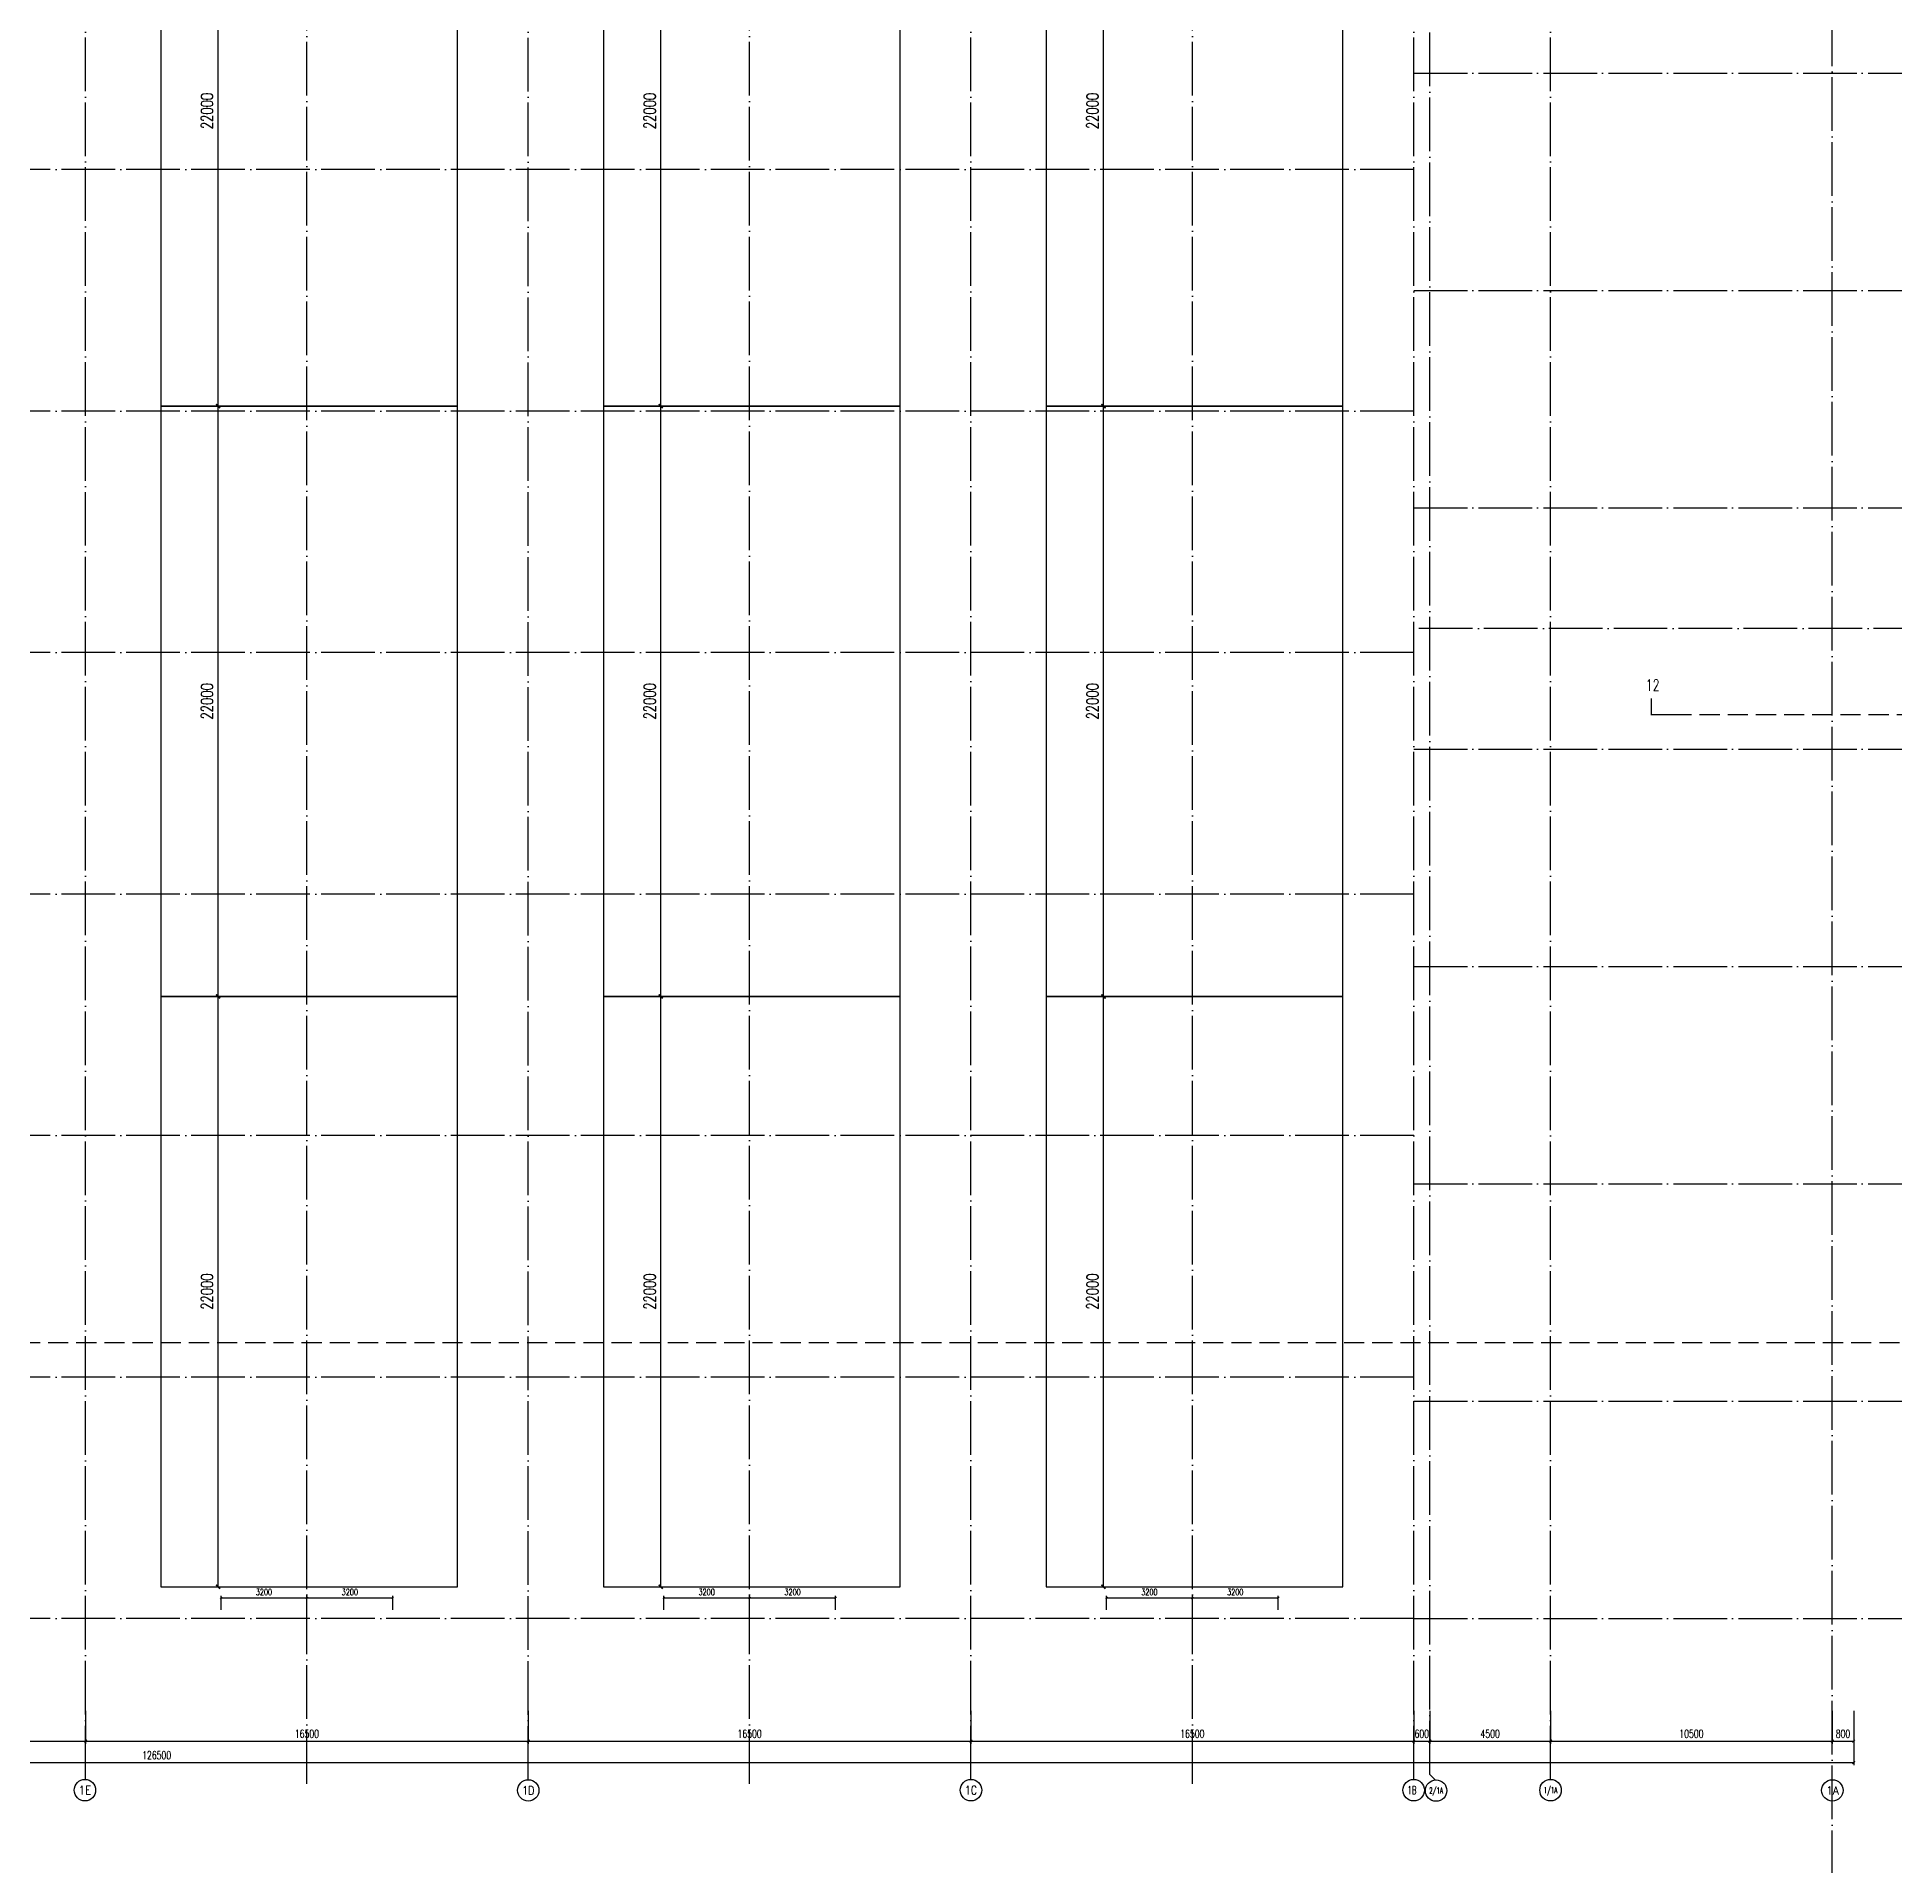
# Model space of a CAD drawing. Extents: x -1313754 to 847533, y 489853 to 941203.
# Drawn here: x -695757 to -626522, y 732606 to 800756 of the extents above; entities that cross this region are included whole.
import ezdxf
from ezdxf.enums import TextEntityAlignment as Align

# ---------------------------------------------------------------- set-up
doc = ezdxf.new("R2010")
doc.units = 0
doc.header["$LTSCALE"] = 1000
doc.header["$MEASUREMENT"] = 0
doc.linetypes.add('DASH', pattern=[0.35, 0.25, -0.1])
doc.linetypes.add('DOTE', pattern=[2.42, 2, -0.2, 0.02, -0.2])
doc.layers.get('Defpoints').update_dxf_attribs({"color": 210})
for name, color, linetype in [('A-AXIS-D', 1, 'Continuous'), ('A-AXIS-DOTE', 14, 'DOTE'), ('A-AXIS-DP', 126, 'Continuous'), ('A-SFCE', 30, 'Continuous'), ('AS-WALL', 40, 'Continuous'), ('DIM_SYMB', 3, 'Continuous'), ('PUB_TEXT', 7, 'Continuous')]:
    doc.layers.add(name, color=color, linetype=linetype)
doc.styles.add('_TCH_AXIS', font='COMPLEX', dxfattribs={"bigfont": 'GBCBIG'})
doc.styles.add('_TCH_DIM_T3', font='SIMPLEX', dxfattribs={"width": 0.705882, "bigfont": 'GBCBIG'})
doc.styles.add('_TCH_LABEL', font='COMPLEX', dxfattribs={"bigfont": 'GBCBIG'})
doc.dimstyles.new('_TCH_ARCH&&100', dxfattribs={"dimtxt": 297.5, "dimasz": 100, "dimexe": 100, "dimexo": 100, "dimgap": 126.25, "dimtad": 1, "dimdec": 0, "dimzin": 0, "dimdsep": 46, "dimtxsty": '_TCH_DIM_T3', "dimblk": 'ARCHTICK', "dimcen": 0.09, "dimclrt": 7, "dimazin": 2, "dimtfac": 1, "dimtdec": 0, "dimtix": 1, "dimtmove": 2, "dimatfit": 3, "dimfxl": 0, "dimtolj": 1, "dimtzin": 0, "dimarcsym": 0})
doc.dimstyles.new('_TCH_ARCH&&150', dxfattribs={"dimtxt": 446.25, "dimasz": 150, "dimexe": 150, "dimexo": 150, "dimgap": 189.375, "dimtad": 1, "dimdec": 0, "dimzin": 0, "dimdsep": 46, "dimtxsty": '_TCH_DIM_T3', "dimblk": 'ARCHTICK', "dimcen": 0.09, "dimclrt": 7, "dimazin": 2, "dimtfac": 1, "dimtdec": 0, "dimtix": 1, "dimtmove": 2, "dimatfit": 3, "dimfxl": 0, "dimtolj": 1, "dimtzin": 0, "dimarcsym": 0})
doc.dimstyles.new('_TCH_ARCH&&80', dxfattribs={"dimtxt": 238, "dimasz": 80, "dimexe": 80, "dimexo": 80, "dimgap": 101, "dimtad": 1, "dimdec": 0, "dimzin": 0, "dimdsep": 46, "dimtxsty": '_TCH_DIM_T3', "dimblk": 'ARCHTICK', "dimcen": 0.09, "dimclrt": 7, "dimazin": 2, "dimtfac": 1, "dimtdec": 0, "dimtix": 1, "dimtmove": 2, "dimatfit": 3, "dimfxl": 0, "dimtolj": 1, "dimtzin": 0, "dimarcsym": 0})

# ---------------------------------------------------------------- blocks, each defined once
blk = doc.blocks.new('_ArchTick')
at = {"color": 0, "linetype": 'ByBlock', "const_width": 0.4}
blk.add_lwpolyline([(-0.5, -0.5), (0.5, 0.5)], dxfattribs=at)
blk = doc.blocks.new('*D1375')
at = {"layer": 'A-AXIS-D', "color": 0, "lineweight": -2}
for p, q in [((10282, -66440), (10282, -67667)), ((26782, -66440), (26782, -67667)), ((10282, -67567), (26782, -67567))]:
    blk.add_line(p, q, dxfattribs=at)
at = {"layer": 'Defpoints', "color": 0}
for p in [(10282, -66340), (26782, -66340), (26782, -67567)]:
    blk.add_point(p, dxfattribs=at)
at = {"layer": 'A-AXIS-D', "color": 0, "lineweight": -2, "xscale": 100, "yscale": 100, "zscale": 100, "rotation": 180}
blk.add_blockref('_ArchTick', (10282, -67567), dxfattribs=at)
at = {"layer": 'A-AXIS-D', "color": 0, "lineweight": -2, "xscale": 100, "yscale": 100, "zscale": 100}
blk.add_blockref('_ArchTick', (26782, -67567), dxfattribs=at)
at = {"layer": 'A-AXIS-D', "color": 7, "insert": (18532, -67292), "char_height": 297.5, "attachment_point": 5, "style": '_TCH_DIM_T3'}
blk.add_mtext('\\A1;16500', dxfattribs=at)
blk = doc.blocks.new('*D1376')
at = {"layer": 'A-AXIS-D', "color": 0, "lineweight": -2}
for p, q in [((26782, -66440), (26782, -67667)), ((43282, -66440), (43282, -67667)), ((26782, -67567), (43282, -67567))]:
    blk.add_line(p, q, dxfattribs=at)
at = {"layer": 'Defpoints', "color": 0}
for p in [(26782, -66340), (43282, -66340), (43282, -67567)]:
    blk.add_point(p, dxfattribs=at)
at = {"layer": 'A-AXIS-D', "color": 0, "lineweight": -2, "xscale": 100, "yscale": 100, "zscale": 100, "rotation": 180}
blk.add_blockref('_ArchTick', (26782, -67567), dxfattribs=at)
at = {"layer": 'A-AXIS-D', "color": 0, "lineweight": -2, "xscale": 100, "yscale": 100, "zscale": 100}
blk.add_blockref('_ArchTick', (43282, -67567), dxfattribs=at)
at = {"layer": 'A-AXIS-D', "color": 7, "insert": (35032, -67292), "char_height": 297.5, "attachment_point": 5, "style": '_TCH_DIM_T3'}
blk.add_mtext('\\A1;16500', dxfattribs=at)
blk = doc.blocks.new('*D1377')
at = {"layer": 'A-AXIS-D', "color": 0, "lineweight": -2}
for p, q in [((43282, -66440), (43282, -67667)), ((59782, -66440), (59782, -67667)), ((43282, -67567), (59782, -67567))]:
    blk.add_line(p, q, dxfattribs=at)
at = {"layer": 'Defpoints', "color": 0}
for p in [(43282, -66340), (59782, -66340), (59782, -67567)]:
    blk.add_point(p, dxfattribs=at)
at = {"layer": 'A-AXIS-D', "color": 0, "lineweight": -2, "xscale": 100, "yscale": 100, "zscale": 100, "rotation": 180}
blk.add_blockref('_ArchTick', (43282, -67567), dxfattribs=at)
at = {"layer": 'A-AXIS-D', "color": 0, "lineweight": -2, "xscale": 100, "yscale": 100, "zscale": 100}
blk.add_blockref('_ArchTick', (59782, -67567), dxfattribs=at)
at = {"layer": 'A-AXIS-D', "color": 7, "insert": (51532, -67292), "char_height": 297.5, "attachment_point": 5, "style": '_TCH_DIM_T3'}
blk.add_mtext('\\A1;16500', dxfattribs=at)
blk = doc.blocks.new('*D1378')
at = {"layer": 'A-AXIS-D', "color": 0, "lineweight": -2}
for p, q in [((59782, -66440), (59782, -67667)), ((76282, -66440), (76282, -67667)), ((59782, -67567), (76282, -67567))]:
    blk.add_line(p, q, dxfattribs=at)
at = {"layer": 'Defpoints', "color": 0}
for p in [(59782, -66340), (76282, -66340), (76282, -67567)]:
    blk.add_point(p, dxfattribs=at)
at = {"layer": 'A-AXIS-D', "color": 0, "lineweight": -2, "xscale": 100, "yscale": 100, "zscale": 100, "rotation": 180}
blk.add_blockref('_ArchTick', (59782, -67567), dxfattribs=at)
at = {"layer": 'A-AXIS-D', "color": 0, "lineweight": -2, "xscale": 100, "yscale": 100, "zscale": 100}
blk.add_blockref('_ArchTick', (76282, -67567), dxfattribs=at)
at = {"layer": 'A-AXIS-D', "color": 7, "insert": (68032, -67292), "char_height": 297.5, "attachment_point": 5, "style": '_TCH_DIM_T3'}
blk.add_mtext('\\A1;16500', dxfattribs=at)
blk = doc.blocks.new('*D1379')
at = {"layer": 'A-AXIS-D', "color": 0, "lineweight": -2}
for p, q in [((76282, -66440), (76282, -67667)), ((76882, -66440), (76882, -67667)), ((76282, -67567), (76882, -67567))]:
    blk.add_line(p, q, dxfattribs=at)
at = {"layer": 'Defpoints', "color": 0}
for p in [(76282, -66340), (76882, -66340), (76882, -67567)]:
    blk.add_point(p, dxfattribs=at)
at = {"layer": 'A-AXIS-D', "color": 0, "lineweight": -2, "xscale": 100, "yscale": 100, "zscale": 100, "rotation": 180}
blk.add_blockref('_ArchTick', (76282, -67567), dxfattribs=at)
at = {"layer": 'A-AXIS-D', "color": 0, "lineweight": -2, "xscale": 100, "yscale": 100, "zscale": 100}
blk.add_blockref('_ArchTick', (76882, -67567), dxfattribs=at)
at = {"layer": 'A-AXIS-D', "color": 7, "insert": (76582, -67292), "char_height": 297.5, "attachment_point": 5, "style": '_TCH_DIM_T3'}
blk.add_mtext('\\A1;600', dxfattribs=at)
blk = doc.blocks.new('*D1380')
at = {"layer": 'A-AXIS-D', "color": 0, "lineweight": -2}
for p, q in [((76882, -66440), (76882, -67667)), ((81382, -66440), (81382, -67667)), ((76882, -67567), (81382, -67567))]:
    blk.add_line(p, q, dxfattribs=at)
at = {"layer": 'Defpoints', "color": 0}
for p in [(76882, -66340), (81382, -66340), (81382, -67567)]:
    blk.add_point(p, dxfattribs=at)
at = {"layer": 'A-AXIS-D', "color": 0, "lineweight": -2, "xscale": 100, "yscale": 100, "zscale": 100, "rotation": 180}
blk.add_blockref('_ArchTick', (76882, -67567), dxfattribs=at)
at = {"layer": 'A-AXIS-D', "color": 0, "lineweight": -2, "xscale": 100, "yscale": 100, "zscale": 100}
blk.add_blockref('_ArchTick', (81382, -67567), dxfattribs=at)
at = {"layer": 'A-AXIS-D', "color": 7, "insert": (79132, -67292), "char_height": 297.5, "attachment_point": 5, "style": '_TCH_DIM_T3'}
blk.add_mtext('\\A1;4500', dxfattribs=at)
blk = doc.blocks.new('*D1381')
at = {"layer": 'A-AXIS-D', "color": 0, "lineweight": -2}
for p, q in [((81382, -66440), (81382, -67667)), ((91882, -66440), (91882, -67667)), ((81382, -67567), (91882, -67567))]:
    blk.add_line(p, q, dxfattribs=at)
at = {"layer": 'Defpoints', "color": 0}
for p in [(81382, -66340), (91882, -66340), (91882, -67567)]:
    blk.add_point(p, dxfattribs=at)
at = {"layer": 'A-AXIS-D', "color": 0, "lineweight": -2, "xscale": 100, "yscale": 100, "zscale": 100, "rotation": 180}
blk.add_blockref('_ArchTick', (81382, -67567), dxfattribs=at)
at = {"layer": 'A-AXIS-D', "color": 0, "lineweight": -2, "xscale": 100, "yscale": 100, "zscale": 100}
blk.add_blockref('_ArchTick', (91882, -67567), dxfattribs=at)
at = {"layer": 'A-AXIS-D', "color": 7, "insert": (86632, -67292), "char_height": 297.5, "attachment_point": 5, "style": '_TCH_DIM_T3'}
blk.add_mtext('\\A1;10500', dxfattribs=at)
blk = doc.blocks.new('*D1382')
at = {"layer": 'A-AXIS-D', "color": 0, "lineweight": -2}
for p, q in [((91882, -66440), (91882, -67667)), ((92682, -66440), (92682, -67667)), ((91882, -67567), (92682, -67567))]:
    blk.add_line(p, q, dxfattribs=at)
at = {"layer": 'Defpoints', "color": 0}
for p in [(91882, -66340), (92682, -66340), (92682, -67567)]:
    blk.add_point(p, dxfattribs=at)
at = {"layer": 'A-AXIS-D', "color": 0, "lineweight": -2, "xscale": 100, "yscale": 100, "zscale": 100, "rotation": 180}
blk.add_blockref('_ArchTick', (91882, -67567), dxfattribs=at)
at = {"layer": 'A-AXIS-D', "color": 0, "lineweight": -2, "xscale": 100, "yscale": 100, "zscale": 100}
blk.add_blockref('_ArchTick', (92682, -67567), dxfattribs=at)
at = {"layer": 'A-AXIS-D', "color": 7, "insert": (92282, -67292), "char_height": 297.5, "attachment_point": 5, "style": '_TCH_DIM_T3'}
blk.add_mtext('\\A1;800', dxfattribs=at)
blk = doc.blocks.new('*D1383')
at = {"layer": 'A-AXIS-D', "color": 0, "lineweight": -2}
for p, q in [((-33818, -66540), (-33818, -68467)), ((92682, -66540), (92682, -68467)), ((-33818, -68367), (92682, -68367))]:
    blk.add_line(p, q, dxfattribs=at)
at = {"layer": 'Defpoints', "color": 0}
for p in [(-33818, -66440), (92682, -66440), (92682, -68367)]:
    blk.add_point(p, dxfattribs=at)
at = {"layer": 'A-AXIS-D', "color": 0, "lineweight": -2, "xscale": 100, "yscale": 100, "zscale": 100, "rotation": 180}
blk.add_blockref('_ArchTick', (-33818, -68367), dxfattribs=at)
at = {"layer": 'A-AXIS-D', "color": 0, "lineweight": -2, "xscale": 100, "yscale": 100, "zscale": 100}
blk.add_blockref('_ArchTick', (92682, -68367), dxfattribs=at)
at = {"layer": 'A-AXIS-D', "color": 7, "insert": (29432, -68092), "char_height": 297.5, "attachment_point": 5, "style": '_TCH_DIM_T3'}
blk.add_mtext('\\A1;126500', dxfattribs=at)
blk = doc.blocks.new('*D1500')
at = {"layer": 'A-AXIS-DP', "color": 0, "lineweight": -2}
for p, q in [((68032, -62670), (68032, -62150)), ((68032, -62230), (71232, -62230)), ((71232, -62670), (71232, -62150))]:
    blk.add_line(p, q, dxfattribs=at)
at = {"layer": 'Defpoints', "color": 0}
for p in [(71232, -62230), (68032, -62750), (71232, -62750)]:
    blk.add_point(p, dxfattribs=at)
at = {"layer": 'A-AXIS-DP', "color": 0, "lineweight": -2, "xscale": 80, "yscale": 80, "zscale": 80, "rotation": 180}
blk.add_blockref('_ArchTick', (68032, -62230), dxfattribs=at)
at = {"layer": 'A-AXIS-DP', "color": 0, "lineweight": -2, "xscale": 80, "yscale": 80, "zscale": 80}
blk.add_blockref('_ArchTick', (71232, -62230), dxfattribs=at)
at = {"layer": 'A-AXIS-DP', "color": 7, "insert": (69632, -62010), "char_height": 238, "attachment_point": 5, "style": '_TCH_DIM_T3'}
blk.add_mtext('\\A1;3200', dxfattribs=at)
blk = doc.blocks.new('*D1501')
at = {"layer": 'A-AXIS-DP', "color": 0, "lineweight": -2}
for p, q in [((64832, -62670), (64832, -62150)), ((64832, -62230), (68032, -62230)), ((68032, -62670), (68032, -62150))]:
    blk.add_line(p, q, dxfattribs=at)
at = {"layer": 'Defpoints', "color": 0}
for p in [(68032, -62230), (64832, -62750), (68032, -62750)]:
    blk.add_point(p, dxfattribs=at)
at = {"layer": 'A-AXIS-DP', "color": 0, "lineweight": -2, "xscale": 80, "yscale": 80, "zscale": 80, "rotation": 180}
blk.add_blockref('_ArchTick', (64832, -62230), dxfattribs=at)
at = {"layer": 'A-AXIS-DP', "color": 0, "lineweight": -2, "xscale": 80, "yscale": 80, "zscale": 80}
blk.add_blockref('_ArchTick', (68032, -62230), dxfattribs=at)
at = {"layer": 'A-AXIS-DP', "color": 7, "insert": (66432, -62010), "char_height": 238, "attachment_point": 5, "style": '_TCH_DIM_T3'}
blk.add_mtext('\\A1;3200', dxfattribs=at)
blk = doc.blocks.new('*D1502')
at = {"layer": 'A-AXIS-DP', "color": 0, "lineweight": -2}
for p, q in [((51532, -62670), (51532, -62150)), ((51532, -62230), (54732, -62230)), ((54732, -62670), (54732, -62150))]:
    blk.add_line(p, q, dxfattribs=at)
at = {"layer": 'Defpoints', "color": 0}
for p in [(54732, -62230), (51532, -62750), (54732, -62750)]:
    blk.add_point(p, dxfattribs=at)
at = {"layer": 'A-AXIS-DP', "color": 0, "lineweight": -2, "xscale": 80, "yscale": 80, "zscale": 80, "rotation": 180}
blk.add_blockref('_ArchTick', (51532, -62230), dxfattribs=at)
at = {"layer": 'A-AXIS-DP', "color": 0, "lineweight": -2, "xscale": 80, "yscale": 80, "zscale": 80}
blk.add_blockref('_ArchTick', (54732, -62230), dxfattribs=at)
at = {"layer": 'A-AXIS-DP', "color": 7, "insert": (53132, -62010), "char_height": 238, "attachment_point": 5, "style": '_TCH_DIM_T3'}
blk.add_mtext('\\A1;3200', dxfattribs=at)
blk = doc.blocks.new('*D1503')
at = {"layer": 'A-AXIS-DP', "color": 0, "lineweight": -2}
for p, q in [((48332, -62670), (48332, -62150)), ((48332, -62230), (51532, -62230)), ((51532, -62670), (51532, -62150))]:
    blk.add_line(p, q, dxfattribs=at)
at = {"layer": 'Defpoints', "color": 0}
for p in [(51532, -62230), (48332, -62750), (51532, -62750)]:
    blk.add_point(p, dxfattribs=at)
at = {"layer": 'A-AXIS-DP', "color": 0, "lineweight": -2, "xscale": 80, "yscale": 80, "zscale": 80, "rotation": 180}
blk.add_blockref('_ArchTick', (48332, -62230), dxfattribs=at)
at = {"layer": 'A-AXIS-DP', "color": 0, "lineweight": -2, "xscale": 80, "yscale": 80, "zscale": 80}
blk.add_blockref('_ArchTick', (51532, -62230), dxfattribs=at)
at = {"layer": 'A-AXIS-DP', "color": 7, "insert": (49932, -62010), "char_height": 238, "attachment_point": 5, "style": '_TCH_DIM_T3'}
blk.add_mtext('\\A1;3200', dxfattribs=at)
blk = doc.blocks.new('*D1504')
at = {"layer": 'A-AXIS-DP', "color": 0, "lineweight": -2}
for p, q in [((35032, -62670), (35032, -62150)), ((35032, -62230), (38232, -62230)), ((38232, -62670), (38232, -62150))]:
    blk.add_line(p, q, dxfattribs=at)
at = {"layer": 'Defpoints', "color": 0}
for p in [(38232, -62230), (35032, -62750), (38232, -62750)]:
    blk.add_point(p, dxfattribs=at)
at = {"layer": 'A-AXIS-DP', "color": 0, "lineweight": -2, "xscale": 80, "yscale": 80, "zscale": 80, "rotation": 180}
blk.add_blockref('_ArchTick', (35032, -62230), dxfattribs=at)
at = {"layer": 'A-AXIS-DP', "color": 0, "lineweight": -2, "xscale": 80, "yscale": 80, "zscale": 80}
blk.add_blockref('_ArchTick', (38232, -62230), dxfattribs=at)
at = {"layer": 'A-AXIS-DP', "color": 7, "insert": (36632, -62010), "char_height": 238, "attachment_point": 5, "style": '_TCH_DIM_T3'}
blk.add_mtext('\\A1;3200', dxfattribs=at)
blk = doc.blocks.new('*D1505')
at = {"layer": 'A-AXIS-DP', "color": 0, "lineweight": -2}
for p, q in [((31832, -62670), (31832, -62150)), ((31832, -62230), (35032, -62230)), ((35032, -62670), (35032, -62150))]:
    blk.add_line(p, q, dxfattribs=at)
at = {"layer": 'Defpoints', "color": 0}
for p in [(35032, -62230), (31832, -62750), (35032, -62750)]:
    blk.add_point(p, dxfattribs=at)
at = {"layer": 'A-AXIS-DP', "color": 0, "lineweight": -2, "xscale": 80, "yscale": 80, "zscale": 80, "rotation": 180}
blk.add_blockref('_ArchTick', (31832, -62230), dxfattribs=at)
at = {"layer": 'A-AXIS-DP', "color": 0, "lineweight": -2, "xscale": 80, "yscale": 80, "zscale": 80}
blk.add_blockref('_ArchTick', (35032, -62230), dxfattribs=at)
at = {"layer": 'A-AXIS-DP', "color": 7, "insert": (33432, -62010), "char_height": 238, "attachment_point": 5, "style": '_TCH_DIM_T3'}
blk.add_mtext('\\A1;3200', dxfattribs=at)
blk = doc.blocks.new('*D2323')
at = {"layer": 'A-SFCE', "color": 0, "lineweight": -2}
for p, q in [((-189600, 765005), (-188865, 765005)), ((-189015, 743005), (-189015, 765005)), ((-189600, 743005), (-188865, 743005))]:
    blk.add_line(p, q, dxfattribs=at)
at = {"layer": 'Defpoints', "color": 0}
for p in [(-189750, 765005), (-189015, 765005), (-189750, 743005)]:
    blk.add_point(p, dxfattribs=at)
at = {"layer": 'A-SFCE', "color": 0, "lineweight": -2, "xscale": 150, "yscale": 150, "zscale": 150}
for p, rotation in [((-189015, 765005), 90), ((-189015, 743005), 270)]:
    blk.add_blockref('_ArchTick', p, dxfattribs=dict(at, rotation=rotation))
at = {"layer": 'A-SFCE', "color": 7, "insert": (-189427.5, 754005), "char_height": 446.25, "attachment_point": 5, "rotation": 90, "style": '_TCH_DIM_T3'}
blk.add_mtext('\\A1;22000', dxfattribs=at)
blk = doc.blocks.new('dote')
at = {"layer": 'A-AXIS-D'}
for centre in [(26759.4, -69393.9), (43282.2, -69403), (59782.2, -69393.9), (76282.2, -69393.9), (77117.3, -69410), (81382.2, -69393.9), (91885.5, -69403)]:
    blk.add_circle(centre, 400, dxfattribs=at)
at = {"layer": 'A-AXIS-DOTE'}
for p, q in [((26782.2, -68994.5), (26782.2, 36662.3)), ((35032.2, -69160), (35032.2, 36662.3)), ((43282.2, -69003), (43282.2, 36662.3)), ((51532.2, -69160), (51532.2, 36662.3)), ((59782.2, -68993.9), (59782.2, 36662.3)), ((68032.2, -69160), (68032.2, 36662.3)), ((76282.2, -68993.9), (76282.2, 36606.4)), ((76882.2, -68810), (76882.2, 36400)), ((81382.2, -68993.9), (81382.2, 36662.3)), ((91882.2, -264080), (91882.2, 36662.3)), ((76282.2, -5400), (98661.5, -5400)), ((76282.2, -9000), (-41310, -9000)), ((76282.2, -13500), (98661.5, -13500)), ((76282.2, -18000), (-41310, -18000)), ((76282.2, -21600), (98661.5, -21600)), ((112355, -26100), (76282.2, -26100)), ((76282.2, -27000), (-41310, -27000)), ((76282.2, -30600), (98661.5, -30600)), ((76282.2, -36000), (-41310, -36000)), ((76282.2, -38700), (98661.5, -38700)), ((76282.2, -45000), (-41310, -45000)), ((76282.2, -46800), (98661.5, -46800)), ((76282.2, -54000), (-41310, -54000)), ((76282.2, -54900), (98661.5, -54900)), ((76282.2, -63000), (-41310, -63000)), ((76282.2, -63000), (98661.5, -63000)), ((77087, -69011.1), (76882.2, -68810))]:
    blk.add_line(p, q, dxfattribs=at)
at = {"layer": 'DIM_SYMB', "const_width": 50}
blk.add_lwpolyline([(85141.4, -28708.6), (85141.4, -29308.6), (86141.4, -29308.6)], dxfattribs=at)
at = {"layer": 'DIM_SYMB', "linetype": 'DASH', "ltscale": 3}
for points in [[(85886.4, -29308.6), (162136.4, -29308.6)], [(-42863.6, -52710.9), (162136.4, -52710.9)]]:
    blk.add_lwpolyline(points, dxfattribs=at)
at = {"layer": 'PUB_TEXT', "style": '_TCH_LABEL', "width": 0.705882}
blk.add_text('12', height=425, dxfattribs=at).set_placement((84934.2, -28421.1))
at = {"layer": 'PUB_TEXT', "style": '_TCH_AXIS'}
for s, height, p, p2 in [('1C', 321.14, (59552.8, -69554.4), (60011.6, -69554.4)), ('1E', 314.07, (26527.6, -69550.9), (26991.2, -69550.9)), ('1D', 307.25, (43048.1, -69556.6), (43516.3, -69556.6)), ('1B ', 307.25, (76048.1, -69547.5), (76516.3, -69547.5)), ('1A', 300.65, (91649.3, -69553.3), (92121.7, -69553.3))]:
    blk.add_text(s, height=height, dxfattribs=at).set_placement(p, p2, align=Align.FIT)
at = {"layer": 'PUB_TEXT', "style": '_TCH_AXIS', "width": 0.65625}
for s, height, p, p2 in [('1/1A', 232.83, (81127.5, -69510.3), (81636.9, -69510.3)), ('2/1A', 219.77, (76859.8, -69519.9), (77374.8, -69519.9))]:
    blk.add_text(s, height=height, dxfattribs=at).set_placement(p, p2, align=Align.FIT)
at = {"layer": 'A-AXIS-D'}
for base, p1, p2, picture, middle in [((92682.2, -68366.7), (-33817.8, -66440), (92682.2, -66440), '*D1383', (29432.2, -68091.7)), ((26782.2, -67566.7), (10282.2, -66340), (26782.2, -66340), '*D1375', (18532.2, -67291.7)), ((43282.2, -67566.7), (26782.2, -66340), (43282.2, -66340), '*D1376', (35032.2, -67291.7)), ((59782.2, -67566.7), (43282.2, -66340), (59782.2, -66340), '*D1377', (51532.2, -67291.7)), ((76282.2, -67566.7), (59782.2, -66340), (76282.2, -66340), '*D1378', (68032.2, -67291.7)), ((76882.2, -67566.7), (76282.2, -66340), (76882.2, -66340), '*D1379', (76582.2, -67291.7)), ((81382.2, -67566.7), (76882.2, -66340), (81382.2, -66340), '*D1380', (79132.2, -67291.7)), ((91882.2, -67566.7), (81382.2, -66340), (91882.2, -66340), '*D1381', (86632.2, -67291.7)), ((92682.2, -67566.7), (91882.2, -66340), (92682.2, -66340), '*D1382', (92282.2, -67291.7))]:
    dim = blk.add_linear_dim(base=base, p1=p1, p2=p2, angle=0, dimstyle='_TCH_ARCH&&100', override={"dimgap": 0}, dxfattribs=at)
    dim.commit()
    dim.dimension.update_dxf_attribs({"geometry": picture, "text_midpoint": middle, "dimtype": 161})
at = {"layer": 'A-AXIS-DP'}
for p1, p2, picture, middle in [((31832.2, -62750), (35032.2, -62750), '*D1505', (33432.2, -62010)), ((35032.2, -62750), (38232.2, -62750), '*D1504', (36632.2, -62010)), ((48332.2, -62750), (51532.2, -62750), '*D1503', (49932.2, -62010)), ((51532.2, -62750), (54732.2, -62750), '*D1502', (53132.2, -62010)), ((64832.2, -62750), (68032.2, -62750), '*D1501', (66432.2, -62010)), ((68032.2, -62750), (71232.2, -62750), '*D1500', (69632.2, -62010))]:
    dim = blk.add_aligned_dim(p1=p1, p2=p2, distance=520, dimstyle='_TCH_ARCH&&80', dxfattribs=at)
    dim.commit()
    dim.dimension.update_dxf_attribs({"geometry": picture, "text_midpoint": middle})
blk = doc.blocks.new('w4243eeee')
at = {"layer": 'A-SFCE', "color": 5}
blk.add_lwpolyline([(-191148.5, 765005), (-191148.5, 743005), (-180094.3, 743005), (-180094.3, 765005)], close=True, dxfattribs=at)
at = {"layer": 'A-SFCE', "color": 1}
dim = blk.add_aligned_dim(p1=(-189750, 743005), p2=(-189750, 765005), distance=-735, dimstyle='_TCH_ARCH&&150', dxfattribs=at)
dim.commit()
dim.dimension.update_dxf_attribs({"geometry": '*D2323', "text_midpoint": (-189427.5, 754005)})
blk = doc.blocks.new('w432432')
at = {"layer": 'A-SFCE'}
for p in [(0, 44000), (16500, 44000), (33000, 44000), (0, 22000), (33000, 22000), (0, 0), (16500, 0), (33000, 0)]:
    blk.add_blockref('w4243eeee', p, dxfattribs=at)

msp = doc.modelspace()

# ---------------------------------------------------------------- block references
at = {"layer": 'A-SFCE'}
for name, p in [('w432432', (-500000, 0)), ('w4243eeee', (-483500, 22000))]:
    msp.add_blockref(name, p, dxfattribs=at)
at = {"layer": 'AS-WALL'}
msp.add_blockref('dote', (-720736.4, 804820), dxfattribs=at)

doc.saveas('drawing.dxf')
